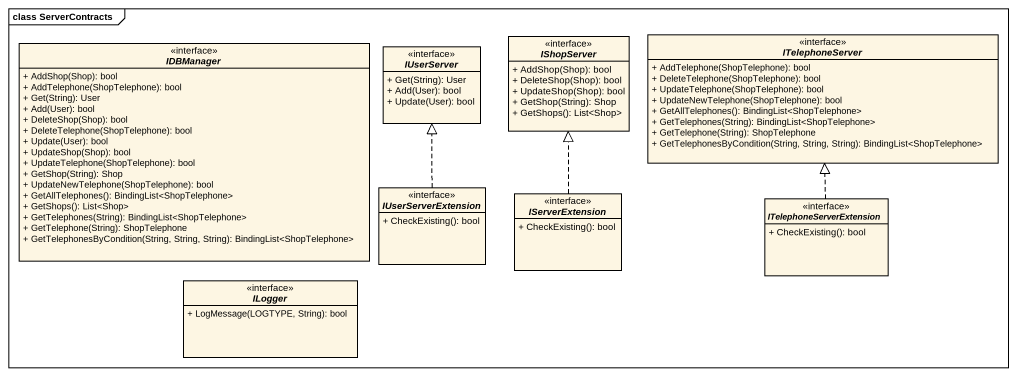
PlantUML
@startuml
mainframe class ServerContracts
hide circle
hide empty members
skinparam classAttributeIconSize 0
interface IDBManager {
  + AddShop(Shop): bool
  + AddTelephone(ShopTelephone): bool
  + Get(String): User
  + Add(User): bool
  + DeleteShop(Shop): bool
  + DeleteTelephone(ShopTelephone): bool
  + Update(User): bool
  + UpdateShop(Shop): bool
  + UpdateTelephone(ShopTelephone): bool
  + GetShop(String): Shop
  + UpdateNewTelephone(ShopTelephone): bool
  + GetAllTelephones(): BindingList<ShopTelephone>
  + GetShops(): List<Shop>
  + GetTelephones(String): BindingList<ShopTelephone>
  + GetTelephone(String): ShopTelephone
  + GetTelephonesByCondition(String, String, String): BindingList<ShopTelephone>
}
interface IUserServer {
  + Get(String): User
  + Add(User): bool
  + Update(User): bool
}
interface IShopServer {
  + AddShop(Shop): bool
  + DeleteShop(Shop): bool
  + UpdateShop(Shop): bool
  + GetShop(String): Shop
  + GetShops(): List<Shop>
}
interface ITelephoneServer {
  + AddTelephone(ShopTelephone): bool
  + DeleteTelephone(ShopTelephone): bool
  + UpdateTelephone(ShopTelephone): bool
  + UpdateNewTelephone(ShopTelephone): bool
  + GetAllTelephones(): BindingList<ShopTelephone>
  + GetTelephones(String): BindingList<ShopTelephone>
  + GetTelephone(String): ShopTelephone
  + GetTelephonesByCondition(String, String, String): BindingList<ShopTelephone>
}
interface IUserServerExtension {
  + CheckExisting(): bool
}
interface IServerExtension {
  + CheckExisting(): bool
}
interface ITelephoneServerExtension {
  + CheckExisting(): bool
}
interface ILogger {
  + LogMessage(LOGTYPE, String): bool
}
IUserServerExtension .up.|> IUserServer
IServerExtension .up.|> IShopServer
ITelephoneServerExtension .up.|> ITelephoneServer
@enduml
